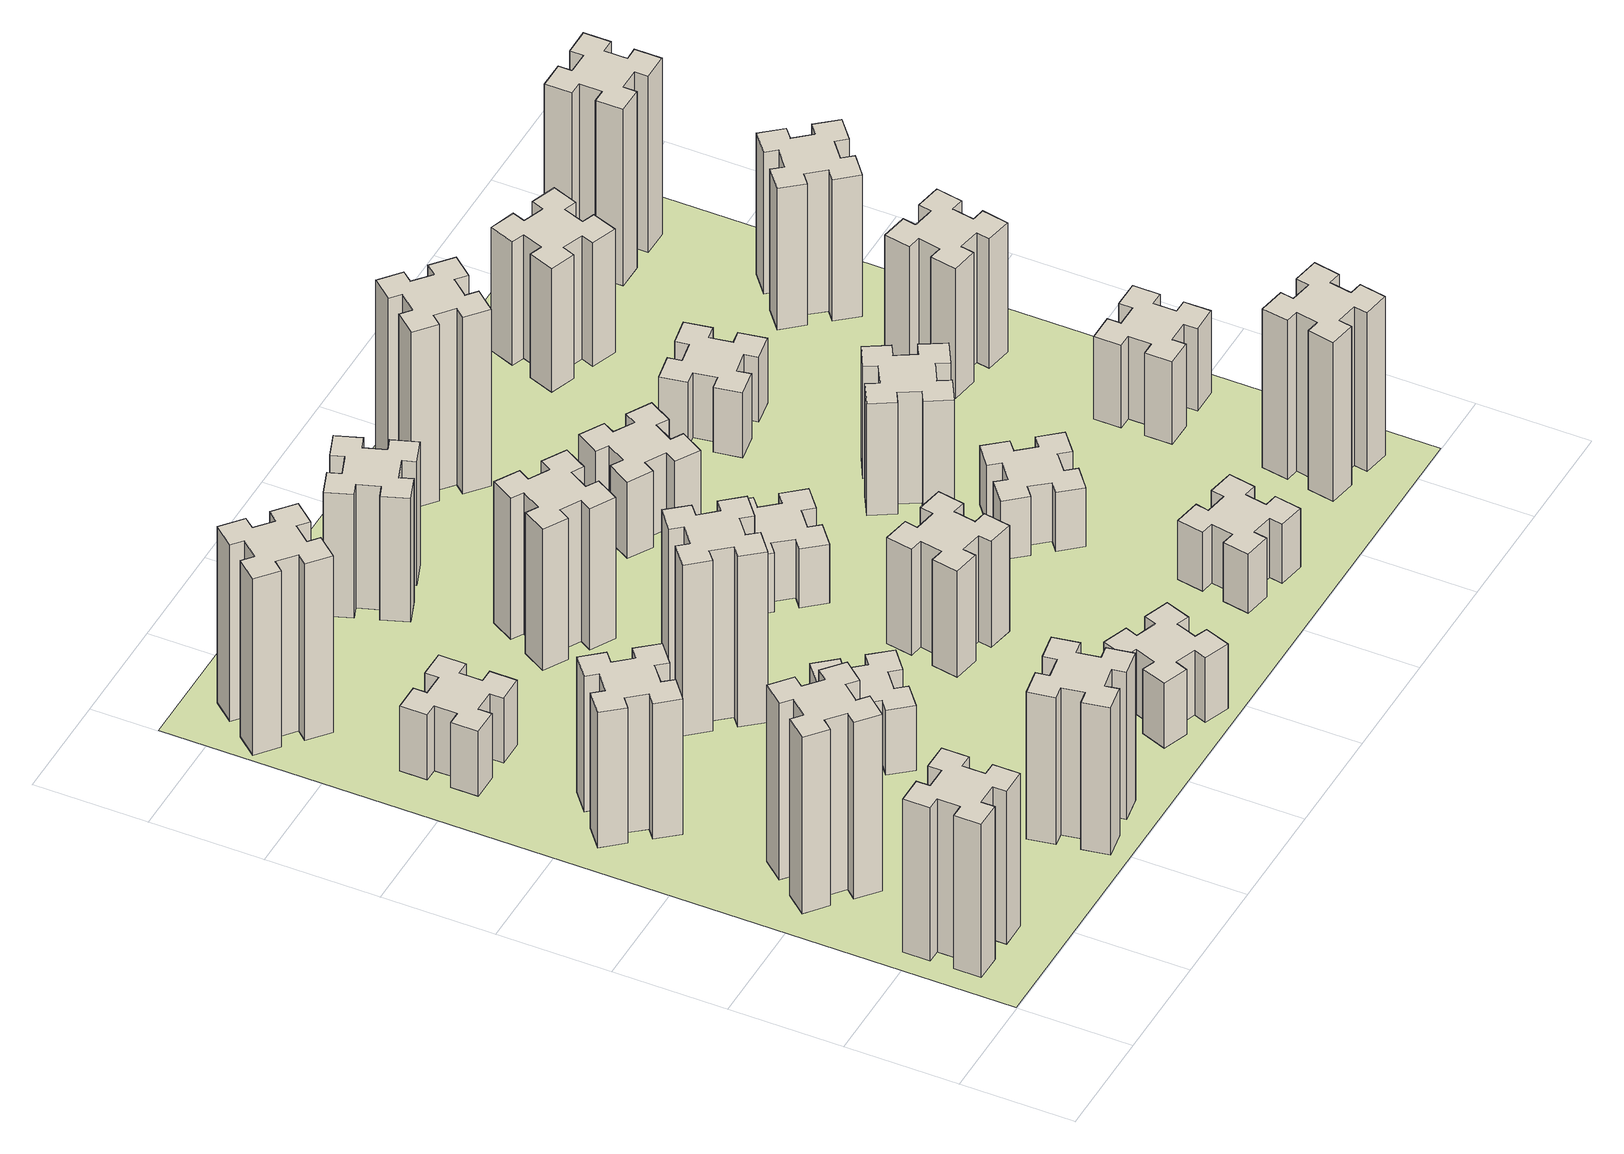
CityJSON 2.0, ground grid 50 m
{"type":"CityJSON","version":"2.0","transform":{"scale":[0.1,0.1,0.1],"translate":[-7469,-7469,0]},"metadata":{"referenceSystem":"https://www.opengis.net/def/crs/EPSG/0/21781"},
"CityObjects":{
"building1":{"type":"Building","attributes":{"class":"1000","function":"1000","usage":"1000","yearOfConstruction":2016,"roofType":"1000","measuredHeight":78,"storeysAboveGround":30,"storeysBelowGround":0},"geometry":[{"type":"Solid","lod":"1","boundaries":[[[[0,1,2,3,4,5,6,7,8,9,10,11,12,13,14,15,16,17,18,19]],[[17,16,20,21]],[[16,15,22,20]],[[15,14,23,22]],[[14,13,24,23]],[[13,12,25,24]],[[12,11,26,25]],[[11,10,27,26]],[[10,9,28,27]],[[9,8,29,28]],[[8,7,30,29]],[[7,6,31,30]],[[6,5,32,31]],[[5,4,33,32]],[[4,3,34,33]],[[3,2,35,34]],[[2,1,36,35]],[[1,0,37,36]],[[0,19,38,37]],[[19,18,39,38]],[[18,17,21,39]],[[24,25,26,27,28,29,30,31,32,33,34,35,36,37,38,39,21,20,22,23]]]]}]},
"building2":{"type":"Building","attributes":{"class":"1000","function":"1000","usage":"1000","yearOfConstruction":2016,"roofType":"1000","measuredHeight":90,"storeysAboveGround":30,"storeysBelowGround":0},"geometry":[{"type":"Solid","lod":"1","boundaries":[[[[40,41,42,43,44,45,46,47,48,49,50,51,52,53,54,55,56,57,58,59]],[[57,56,60,61]],[[56,55,62,60]],[[55,54,63,62]],[[54,53,64,63]],[[53,52,65,64]],[[52,51,66,65]],[[51,50,67,66]],[[50,49,68,67]],[[49,48,69,68]],[[48,47,70,69]],[[47,46,71,70]],[[46,45,72,71]],[[45,44,73,72]],[[44,43,74,73]],[[43,42,75,74]],[[42,41,76,75]],[[41,40,77,76]],[[40,59,78,77]],[[59,58,79,78]],[[58,57,61,79]],[[64,65,66,67,68,69,70,71,72,73,74,75,76,77,78,79,61,60,62,63]]]]}]},
"building3":{"type":"Building","attributes":{"class":"1000","function":"1000","usage":"1000","yearOfConstruction":2016,"roofType":"1000","measuredHeight":69,"storeysAboveGround":30,"storeysBelowGround":0},"geometry":[{"type":"Solid","lod":"1","boundaries":[[[[80,81,82,83,84,85,86,87,88,89,90,91,92,93,94,95,96,97,98,99]],[[97,96,100,101]],[[96,95,102,100]],[[95,94,103,102]],[[94,93,104,103]],[[93,92,105,104]],[[92,91,106,105]],[[91,90,107,106]],[[90,89,108,107]],[[89,88,109,108]],[[88,87,110,109]],[[87,86,111,110]],[[86,85,112,111]],[[85,84,113,112]],[[84,83,114,113]],[[83,82,115,114]],[[82,81,116,115]],[[81,80,117,116]],[[80,99,118,117]],[[99,98,119,118]],[[98,97,101,119]],[[104,105,106,107,108,109,110,111,112,113,114,115,116,117,118,119,101,100,102,103]]]]}]},
"building4":{"type":"Building","attributes":{"class":"1000","function":"1000","usage":"1000","yearOfConstruction":2016,"roofType":"1000","measuredHeight":33,"storeysAboveGround":30,"storeysBelowGround":0},"geometry":[{"type":"Solid","lod":"1","boundaries":[[[[120,121,122,123,124,125,126,127,128,129,130,131,132,133,134,135,136,137,138,139]],[[137,136,140,141]],[[136,135,142,140]],[[135,134,143,142]],[[134,133,144,143]],[[133,132,145,144]],[[132,131,146,145]],[[131,130,147,146]],[[130,129,148,147]],[[129,128,149,148]],[[128,127,150,149]],[[127,126,151,150]],[[126,125,152,151]],[[125,124,153,152]],[[124,123,154,153]],[[123,122,155,154]],[[122,121,156,155]],[[121,120,157,156]],[[120,139,158,157]],[[139,138,159,158]],[[138,137,141,159]],[[144,145,146,147,148,149,150,151,152,153,154,155,156,157,158,159,141,140,142,143]]]]}]},
"building5":{"type":"Building","attributes":{"class":"1000","function":"1000","usage":"1000","yearOfConstruction":2016,"roofType":"1000","measuredHeight":75,"storeysAboveGround":30,"storeysBelowGround":0},"geometry":[{"type":"Solid","lod":"1","boundaries":[[[[160,161,162,163,164,165,166,167,168,169,170,171,172,173,174,175,176,177,178,179]],[[177,176,180,181]],[[176,175,182,180]],[[175,174,183,182]],[[174,173,184,183]],[[173,172,185,184]],[[172,171,186,185]],[[171,170,187,186]],[[170,169,188,187]],[[169,168,189,188]],[[168,167,190,189]],[[167,166,191,190]],[[166,165,192,191]],[[165,164,193,192]],[[164,163,194,193]],[[163,162,195,194]],[[162,161,196,195]],[[161,160,197,196]],[[160,179,198,197]],[[179,178,199,198]],[[178,177,181,199]],[[184,185,186,187,188,189,190,191,192,193,194,195,196,197,198,199,181,180,182,183]]]]}]},
"building6":{"type":"Building","attributes":{"class":"1000","function":"1000","usage":"1000","yearOfConstruction":2016,"roofType":"1000","measuredHeight":90,"storeysAboveGround":30,"storeysBelowGround":0},"geometry":[{"type":"Solid","lod":"1","boundaries":[[[[200,201,202,203,204,205,206,207,208,209,210,211,212,213,214,215,216,217,218,219]],[[217,216,220,221]],[[216,215,222,220]],[[215,214,223,222]],[[214,213,224,223]],[[213,212,225,224]],[[212,211,226,225]],[[211,210,227,226]],[[210,209,228,227]],[[209,208,229,228]],[[208,207,230,229]],[[207,206,231,230]],[[206,205,232,231]],[[205,204,233,232]],[[204,203,234,233]],[[203,202,235,234]],[[202,201,236,235]],[[201,200,237,236]],[[200,219,238,237]],[[219,218,239,238]],[[218,217,221,239]],[[224,225,226,227,228,229,230,231,232,233,234,235,236,237,238,239,221,220,222,223]]]]}]},
"building7":{"type":"Building","attributes":{"class":"1000","function":"1000","usage":"1000","yearOfConstruction":2016,"roofType":"1000","measuredHeight":33,"storeysAboveGround":30,"storeysBelowGround":0},"geometry":[{"type":"Solid","lod":"1","boundaries":[[[[240,241,242,243,244,245,246,247,248,249,250,251,252,253,254,255,256,257,258,259]],[[257,256,260,261]],[[256,255,262,260]],[[255,254,263,262]],[[254,253,264,263]],[[253,252,265,264]],[[252,251,266,265]],[[251,250,267,266]],[[250,249,268,267]],[[249,248,269,268]],[[248,247,270,269]],[[247,246,271,270]],[[246,245,272,271]],[[245,244,273,272]],[[244,243,274,273]],[[243,242,275,274]],[[242,241,276,275]],[[241,240,277,276]],[[240,259,278,277]],[[259,258,279,278]],[[258,257,261,279]],[[264,265,266,267,268,269,270,271,272,273,274,275,276,277,278,279,261,260,262,263]]]]}]},
"building8":{"type":"Building","attributes":{"class":"1000","function":"1000","usage":"1000","yearOfConstruction":2016,"roofType":"1000","measuredHeight":87,"storeysAboveGround":30,"storeysBelowGround":0},"geometry":[{"type":"Solid","lod":"1","boundaries":[[[[280,281,282,283,284,285,286,287,288,289,290,291,292,293,294,295,296,297,298,299]],[[297,296,300,301]],[[296,295,302,300]],[[295,294,303,302]],[[294,293,304,303]],[[293,292,305,304]],[[292,291,306,305]],[[291,290,307,306]],[[290,289,308,307]],[[289,288,309,308]],[[288,287,310,309]],[[287,286,311,310]],[[286,285,312,311]],[[285,284,313,312]],[[284,283,314,313]],[[283,282,315,314]],[[282,281,316,315]],[[281,280,317,316]],[[280,299,318,317]],[[299,298,319,318]],[[298,297,301,319]],[[304,305,306,307,308,309,310,311,312,313,314,315,316,317,318,319,301,300,302,303]]]]}]},
"building9":{"type":"Building","attributes":{"class":"1000","function":"1000","usage":"1000","yearOfConstruction":2016,"roofType":"1000","measuredHeight":33,"storeysAboveGround":30,"storeysBelowGround":0},"geometry":[{"type":"Solid","lod":"1","boundaries":[[[[320,321,322,323,324,325,326,327,328,329,330,331,332,333,334,335,336,337,338,339]],[[337,336,340,341]],[[336,335,342,340]],[[335,334,343,342]],[[334,333,344,343]],[[333,332,345,344]],[[332,331,346,345]],[[331,330,347,346]],[[330,329,348,347]],[[329,328,349,348]],[[328,327,350,349]],[[327,326,351,350]],[[326,325,352,351]],[[325,324,353,352]],[[324,323,354,353]],[[323,322,355,354]],[[322,321,356,355]],[[321,320,357,356]],[[320,339,358,357]],[[339,338,359,358]],[[338,337,341,359]],[[344,345,346,347,348,349,350,351,352,353,354,355,356,357,358,359,341,340,342,343]]]]}]},
"building10":{"type":"Building","attributes":{"class":"1000","function":"1000","usage":"1000","yearOfConstruction":2016,"roofType":"1000","measuredHeight":72,"storeysAboveGround":30,"storeysBelowGround":0},"geometry":[{"type":"Solid","lod":"1","boundaries":[[[[360,361,362,363,364,365,366,367,368,369,370,371,372,373,374,375,376,377,378,379]],[[377,376,380,381]],[[376,375,382,380]],[[375,374,383,382]],[[374,373,384,383]],[[373,372,385,384]],[[372,371,386,385]],[[371,370,387,386]],[[370,369,388,387]],[[369,368,389,388]],[[368,367,390,389]],[[367,366,391,390]],[[366,365,392,391]],[[365,364,393,392]],[[364,363,394,393]],[[363,362,395,394]],[[362,361,396,395]],[[361,360,397,396]],[[360,379,398,397]],[[379,378,399,398]],[[378,377,381,399]],[[384,385,386,387,388,389,390,391,392,393,394,395,396,397,398,399,381,380,382,383]]]]}]},
"building11":{"type":"Building","attributes":{"class":"1000","function":"1000","usage":"1000","yearOfConstruction":2016,"roofType":"1000","measuredHeight":63,"storeysAboveGround":30,"storeysBelowGround":0},"geometry":[{"type":"Solid","lod":"1","boundaries":[[[[400,401,402,403,404,405,406,407,408,409,410,411,412,413,414,415,416,417,418,419]],[[417,416,420,421]],[[416,415,422,420]],[[415,414,423,422]],[[414,413,424,423]],[[413,412,425,424]],[[412,411,426,425]],[[411,410,427,426]],[[410,409,428,427]],[[409,408,429,428]],[[408,407,430,429]],[[407,406,431,430]],[[406,405,432,431]],[[405,404,433,432]],[[404,403,434,433]],[[403,402,435,434]],[[402,401,436,435]],[[401,400,437,436]],[[400,419,438,437]],[[419,418,439,438]],[[418,417,421,439]],[[424,425,426,427,428,429,430,431,432,433,434,435,436,437,438,439,421,420,422,423]]]]}]},
"building12":{"type":"Building","attributes":{"class":"1000","function":"1000","usage":"1000","yearOfConstruction":2016,"roofType":"1000","measuredHeight":54,"storeysAboveGround":30,"storeysBelowGround":0},"geometry":[{"type":"Solid","lod":"1","boundaries":[[[[440,441,442,443,444,445,446,447,448,449,450,451,452,453,454,455,456,457,458,459]],[[457,456,460,461]],[[456,455,462,460]],[[455,454,463,462]],[[454,453,464,463]],[[453,452,465,464]],[[452,451,466,465]],[[451,450,467,466]],[[450,449,468,467]],[[449,448,469,468]],[[448,447,470,469]],[[447,446,471,470]],[[446,445,472,471]],[[445,444,473,472]],[[444,443,474,473]],[[443,442,475,474]],[[442,441,476,475]],[[441,440,477,476]],[[440,459,478,477]],[[459,458,479,478]],[[458,457,461,479]],[[464,465,466,467,468,469,470,471,472,473,474,475,476,477,478,479,461,460,462,463]]]]}]},
"building13":{"type":"Building","attributes":{"class":"1000","function":"1000","usage":"1000","yearOfConstruction":2016,"roofType":"1000","measuredHeight":30,"storeysAboveGround":30,"storeysBelowGround":0},"geometry":[{"type":"Solid","lod":"1","boundaries":[[[[480,481,482,483,484,485,486,487,488,489,490,491,492,493,494,495,496,497,498,499]],[[497,496,500,501]],[[496,495,502,500]],[[495,494,503,502]],[[494,493,504,503]],[[493,492,505,504]],[[492,491,506,505]],[[491,490,507,506]],[[490,489,508,507]],[[489,488,509,508]],[[488,487,510,509]],[[487,486,511,510]],[[486,485,512,511]],[[485,484,513,512]],[[484,483,514,513]],[[483,482,515,514]],[[482,481,516,515]],[[481,480,517,516]],[[480,499,518,517]],[[499,498,519,518]],[[498,497,501,519]],[[504,505,506,507,508,509,510,511,512,513,514,515,516,517,518,519,501,500,502,503]]]]}]},
"building14":{"type":"Building","attributes":{"class":"1000","function":"1000","usage":"1000","yearOfConstruction":2016,"roofType":"1000","measuredHeight":39,"storeysAboveGround":30,"storeysBelowGround":0},"geometry":[{"type":"Solid","lod":"1","boundaries":[[[[520,521,522,523,524,525,526,527,528,529,530,531,532,533,534,535,536,537,538,539]],[[537,536,540,541]],[[536,535,542,540]],[[535,534,543,542]],[[534,533,544,543]],[[533,532,545,544]],[[532,531,546,545]],[[531,530,547,546]],[[530,529,548,547]],[[529,528,549,548]],[[528,527,550,549]],[[527,526,551,550]],[[526,525,552,551]],[[525,524,553,552]],[[524,523,554,553]],[[523,522,555,554]],[[522,521,556,555]],[[521,520,557,556]],[[520,539,558,557]],[[539,538,559,558]],[[538,537,541,559]],[[544,545,546,547,548,549,550,551,552,553,554,555,556,557,558,559,541,540,542,543]]]]}]},
"building15":{"type":"Building","attributes":{"class":"1000","function":"1000","usage":"1000","yearOfConstruction":2016,"roofType":"1000","measuredHeight":30,"storeysAboveGround":30,"storeysBelowGround":0},"geometry":[{"type":"Solid","lod":"1","boundaries":[[[[560,561,562,563,564,565,566,567,568,569,570,571,572,573,574,575,576,577,578,579]],[[577,576,580,581]],[[576,575,582,580]],[[575,574,583,582]],[[574,573,584,583]],[[573,572,585,584]],[[572,571,586,585]],[[571,570,587,586]],[[570,569,588,587]],[[569,568,589,588]],[[568,567,590,589]],[[567,566,591,590]],[[566,565,592,591]],[[565,564,593,592]],[[564,563,594,593]],[[563,562,595,594]],[[562,561,596,595]],[[561,560,597,596]],[[560,579,598,597]],[[579,578,599,598]],[[578,577,581,599]],[[584,585,586,587,588,589,590,591,592,593,594,595,596,597,598,599,581,580,582,583]]]]}]},
"building16":{"type":"Building","attributes":{"class":"1000","function":"1000","usage":"1000","yearOfConstruction":2016,"roofType":"1000","measuredHeight":90,"storeysAboveGround":30,"storeysBelowGround":0},"geometry":[{"type":"Solid","lod":"1","boundaries":[[[[600,601,602,603,604,605,606,607,608,609,610,611,612,613,614,615,616,617,618,619]],[[617,616,620,621]],[[616,615,622,620]],[[615,614,623,622]],[[614,613,624,623]],[[613,612,625,624]],[[612,611,626,625]],[[611,610,627,626]],[[610,609,628,627]],[[609,608,629,628]],[[608,607,630,629]],[[607,606,631,630]],[[606,605,632,631]],[[605,604,633,632]],[[604,603,634,633]],[[603,602,635,634]],[[602,601,636,635]],[[601,600,637,636]],[[600,619,638,637]],[[619,618,639,638]],[[618,617,621,639]],[[624,625,626,627,628,629,630,631,632,633,634,635,636,637,638,639,621,620,622,623]]]]}]},
"building17":{"type":"Building","attributes":{"class":"1000","function":"1000","usage":"1000","yearOfConstruction":2016,"roofType":"1000","measuredHeight":30,"storeysAboveGround":30,"storeysBelowGround":0},"geometry":[{"type":"Solid","lod":"1","boundaries":[[[[640,641,642,643,644,645,646,647,648,649,650,651,652,653,654,655,656,657,658,659]],[[657,656,660,661]],[[656,655,662,660]],[[655,654,663,662]],[[654,653,664,663]],[[653,652,665,664]],[[652,651,666,665]],[[651,650,667,666]],[[650,649,668,667]],[[649,648,669,668]],[[648,647,670,669]],[[647,646,671,670]],[[646,645,672,671]],[[645,644,673,672]],[[644,643,674,673]],[[643,642,675,674]],[[642,641,676,675]],[[641,640,677,676]],[[640,659,678,677]],[[659,658,679,678]],[[658,657,661,679]],[[664,665,666,667,668,669,670,671,672,673,674,675,676,677,678,679,661,660,662,663]]]]}]},
"building18":{"type":"Building","attributes":{"class":"1000","function":"1000","usage":"1000","yearOfConstruction":2016,"roofType":"1000","measuredHeight":57,"storeysAboveGround":30,"storeysBelowGround":0},"geometry":[{"type":"Solid","lod":"1","boundaries":[[[[680,681,682,683,684,685,686,687,688,689,690,691,692,693,694,695,696,697,698,699]],[[697,696,700,701]],[[696,695,702,700]],[[695,694,703,702]],[[694,693,704,703]],[[693,692,705,704]],[[692,691,706,705]],[[691,690,707,706]],[[690,689,708,707]],[[689,688,709,708]],[[688,687,710,709]],[[687,686,711,710]],[[686,685,712,711]],[[685,684,713,712]],[[684,683,714,713]],[[683,682,715,714]],[[682,681,716,715]],[[681,680,717,716]],[[680,699,718,717]],[[699,698,719,718]],[[698,697,701,719]],[[704,705,706,707,708,709,710,711,712,713,714,715,716,717,718,719,701,700,702,703]]]]}]},
"building19":{"type":"Building","attributes":{"class":"1000","function":"1000","usage":"1000","yearOfConstruction":2016,"roofType":"1000","measuredHeight":33,"storeysAboveGround":30,"storeysBelowGround":0},"geometry":[{"type":"Solid","lod":"1","boundaries":[[[[720,721,722,723,724,725,726,727,728,729,730,731,732,733,734,735,736,737,738,739]],[[737,736,740,741]],[[736,735,742,740]],[[735,734,743,742]],[[734,733,744,743]],[[733,732,745,744]],[[732,731,746,745]],[[731,730,747,746]],[[730,729,748,747]],[[729,728,749,748]],[[728,727,750,749]],[[727,726,751,750]],[[726,725,752,751]],[[725,724,753,752]],[[724,723,754,753]],[[723,722,755,754]],[[722,721,756,755]],[[721,720,757,756]],[[720,739,758,757]],[[739,738,759,758]],[[738,737,741,759]],[[744,745,746,747,748,749,750,751,752,753,754,755,756,757,758,759,741,740,742,743]]]]}]},
"building20":{"type":"Building","attributes":{"class":"1000","function":"1000","usage":"1000","yearOfConstruction":2016,"roofType":"1000","measuredHeight":81,"storeysAboveGround":30,"storeysBelowGround":0},"geometry":[{"type":"Solid","lod":"1","boundaries":[[[[760,761,762,763,764,765,766,767,768,769,770,771,772,773,774,775,776,777,778,779]],[[777,776,780,781]],[[776,775,782,780]],[[775,774,783,782]],[[774,773,784,783]],[[773,772,785,784]],[[772,771,786,785]],[[771,770,787,786]],[[770,769,788,787]],[[769,768,789,788]],[[768,767,790,789]],[[767,766,791,790]],[[766,765,792,791]],[[765,764,793,792]],[[764,763,794,793]],[[763,762,795,794]],[[762,761,796,795]],[[761,760,797,796]],[[760,779,798,797]],[[779,778,799,798]],[[778,777,781,799]],[[784,785,786,787,788,789,790,791,792,793,794,795,796,797,798,799,781,780,782,783]]]]}]},
"building21":{"type":"Building","attributes":{"class":"1000","function":"1000","usage":"1000","yearOfConstruction":2016,"roofType":"1000","measuredHeight":63,"storeysAboveGround":30,"storeysBelowGround":0},"geometry":[{"type":"Solid","lod":"1","boundaries":[[[[800,801,802,803,804,805,806,807,808,809,810,811,812,813,814,815,816,817,818,819]],[[817,816,820,821]],[[816,815,822,820]],[[815,814,823,822]],[[814,813,824,823]],[[813,812,825,824]],[[812,811,826,825]],[[811,810,827,826]],[[810,809,828,827]],[[809,808,829,828]],[[808,807,830,829]],[[807,806,831,830]],[[806,805,832,831]],[[805,804,833,832]],[[804,803,834,833]],[[803,802,835,834]],[[802,801,836,835]],[[801,800,837,836]],[[800,819,838,837]],[[819,818,839,838]],[[818,817,821,839]],[[824,825,826,827,828,829,830,831,832,833,834,835,836,837,838,839,821,820,822,823]]]]}]},
"building22":{"type":"Building","attributes":{"class":"1000","function":"1000","usage":"1000","yearOfConstruction":2016,"roofType":"1000","measuredHeight":42,"storeysAboveGround":30,"storeysBelowGround":0},"geometry":[{"type":"Solid","lod":"1","boundaries":[[[[840,841,842,843,844,845,846,847,848,849,850,851,852,853,854,855,856,857,858,859]],[[857,856,860,861]],[[856,855,862,860]],[[855,854,863,862]],[[854,853,864,863]],[[853,852,865,864]],[[852,851,866,865]],[[851,850,867,866]],[[850,849,868,867]],[[849,848,869,868]],[[848,847,870,869]],[[847,846,871,870]],[[846,845,872,871]],[[845,844,873,872]],[[844,843,874,873]],[[843,842,875,874]],[[842,841,876,875]],[[841,840,877,876]],[[840,859,878,877]],[[859,858,879,878]],[[858,857,861,879]],[[864,865,866,867,868,869,870,871,872,873,874,875,876,877,878,879,861,860,862,863]]]]}]},
"building23":{"type":"Building","attributes":{"class":"1000","function":"1000","usage":"1000","yearOfConstruction":2016,"roofType":"1000","measuredHeight":66,"storeysAboveGround":30,"storeysBelowGround":0},"geometry":[{"type":"Solid","lod":"1","boundaries":[[[[880,881,882,883,884,885,886,887,888,889,890,891,892,893,894,895,896,897,898,899]],[[897,896,900,901]],[[896,895,902,900]],[[895,894,903,902]],[[894,893,904,903]],[[893,892,905,904]],[[892,891,906,905]],[[891,890,907,906]],[[890,889,908,907]],[[889,888,909,908]],[[888,887,910,909]],[[887,886,911,910]],[[886,885,912,911]],[[885,884,913,912]],[[884,883,914,913]],[[883,882,915,914]],[[882,881,916,915]],[[881,880,917,916]],[[880,899,918,917]],[[899,898,919,918]],[[898,897,901,919]],[[904,905,906,907,908,909,910,911,912,913,914,915,916,917,918,919,901,900,902,903]]]]}]},
"building24":{"type":"Building","attributes":{"class":"1000","function":"1000","usage":"1000","yearOfConstruction":2016,"roofType":"1000","measuredHeight":72,"storeysAboveGround":30,"storeysBelowGround":0},"geometry":[{"type":"Solid","lod":"1","boundaries":[[[[920,921,922,923,924,925,926,927,928,929,930,931,932,933,934,935,936,937,938,939]],[[937,936,940,941]],[[936,935,942,940]],[[935,934,943,942]],[[934,933,944,943]],[[933,932,945,944]],[[932,931,946,945]],[[931,930,947,946]],[[930,929,948,947]],[[929,928,949,948]],[[928,927,950,949]],[[927,926,951,950]],[[926,925,952,951]],[[925,924,953,952]],[[924,923,954,953]],[[923,922,955,954]],[[922,921,956,955]],[[921,920,957,956]],[[920,939,958,957]],[[939,938,959,958]],[[938,937,941,959]],[[944,945,946,947,948,949,950,951,952,953,954,955,956,957,958,959,941,940,942,943]]]]}]},
"building25":{"type":"Building","attributes":{"class":"1000","function":"1000","usage":"1000","yearOfConstruction":2016,"roofType":"1000","measuredHeight":90,"storeysAboveGround":30,"storeysBelowGround":0},"geometry":[{"type":"Solid","lod":"1","boundaries":[[[[960,961,962,963,964,965,966,967,968,969,970,971,972,973,974,975,976,977,978,979]],[[977,976,980,981]],[[976,975,982,980]],[[975,974,983,982]],[[974,973,984,983]],[[973,972,985,984]],[[972,971,986,985]],[[971,970,987,986]],[[970,969,988,987]],[[969,968,989,988]],[[968,967,990,989]],[[967,966,991,990]],[[966,965,992,991]],[[965,964,993,992]],[[964,963,994,993]],[[963,962,995,994]],[[962,961,996,995]],[[961,960,997,996]],[[960,979,998,997]],[[979,978,999,998]],[[978,977,981,999]],[[984,985,986,987,988,989,990,991,992,993,994,995,996,997,998,999,981,980,982,983]]]]}]},
"landuse1":{"type":"LandUse","attributes":{"name":"plot1","function":"1010"},"geometry":[{"type":"MultiSurface","lod":"1","boundaries":[[[1000,1001,1002,1003]]]}]}
},
"vertices":[
[165,425,0],[165,325,0],[105,325,0],[105,205,0],[225,205,0],[225,265,0],[325,265,0],[325,205,0],[445,205,0],[445,325,0],[385,325,0],[385,425,0],[445,425,0],[445,545,0],[325,545,0],[325,485,0],[225,485,0],[225,545,0],[105,545,0],[105,425,0],[225,485,780],[225,545,780],[325,485,780],[325,545,780],[445,545,780],[445,425,780],[385,425,780],[385,325,780],[445,325,780],[445,205,780],[325,205,780],[325,265,780],[225,265,780],[225,205,780],[105,205,780],[105,325,780],[165,325,780],[165,425,780],[105,425,780],[105,545,780],
[484,1067,0],[408,1132,0],[446,1178,0],[354,1255,0],[277,1163,0],[323,1124,0],[259,1048,0],[213,1086,0],[136,994,0],[228,917,0],[266,963,0],[343,899,0],[304,853,0],[396,776,0],[473,868,0],[427,906,0],[492,983,0],[538,944,0],[615,1036,0],[523,1113,0],[492,983,900],[538,944,900],[427,906,900],[473,868,900],[396,776,900],[304,853,900],[343,899,900],[266,963,900],[228,917,900],[136,994,900],[213,1086,900],[259,1048,900],[323,1124,900],[277,1163,900],[354,1255,900],[446,1178,900],[408,1132,900],[484,1067,900],[523,1113,900],[615,1036,900],
[492,1888,0],[427,1964,0],[473,2003,0],[396,2095,0],[304,2018,0],[343,1972,0],[266,1907,0],[228,1953,0],[136,1876,0],[213,1784,0],[259,1823,0],[323,1746,0],[277,1708,0],[354,1616,0],[446,1693,0],[408,1739,0],[484,1803,0],[523,1757,0],[615,1834,0],[538,1926,0],[484,1803,690],[523,1757,690],[408,1739,690],[446,1693,690],[354,1616,690],[277,1708,690],[323,1746,690],[259,1823,690],[213,1784,690],[136,1876,690],[228,1953,690],[266,1907,690],[343,1972,690],[304,2018,690],[396,2095,690],[473,2003,690],[427,1964,690],[492,1888,690],[538,1926,690],[615,1834,690],
[485,2545,0],[485,2645,0],[545,2645,0],[545,2765,0],[425,2765,0],[425,2705,0],[325,2705,0],[325,2765,0],[205,2765,0],[205,2645,0],[265,2645,0],[265,2545,0],[205,2545,0],[205,2425,0],[325,2425,0],[325,2485,0],[425,2485,0],[425,2425,0],[545,2425,0],[545,2545,0],[425,2485,330],[425,2425,330],[325,2485,330],[325,2425,330],[205,2425,330],[205,2545,330],[265,2545,330],[265,2645,330],[205,2645,330],[205,2765,330],[325,2765,330],[325,2705,330],[425,2705,330],[425,2765,330],[545,2765,330],[545,2645,330],[485,2645,330],[485,2545,330],[545,2545,330],[545,2425,330],
[1085,158,0],[1184,176,0],[1194,117,0],[1312,137,0],[1291,256,0],[1232,245,0],[1215,344,0],[1274,354,0],[1253,472,0],[1135,451,0],[1145,392,0],[1047,375,0],[1037,434,0],[918,413,0],[939,295,0],[998,305,0],[1016,207,0],[957,197,0],[977,78,0],[1096,99,0],[1016,207,750],[957,197,750],[998,305,750],[939,295,750],[918,413,750],[1037,434,750],[1047,375,750],[1145,392,750],[1135,451,750],[1253,472,750],[1274,354,750],[1215,344,750],[1232,245,750],[1291,256,750],[1312,137,750],[1194,117,750],[1184,176,750],[1085,158,750],[1096,99,750],[977,78,750],
[384,3387,0],[308,3452,0],[346,3498,0],[254,3575,0],[177,3483,0],[223,3444,0],[159,3368,0],[113,3406,0],[36,3314,0],[128,3237,0],[166,3283,0],[243,3219,0],[204,3173,0],[296,3096,0],[373,3188,0],[327,3226,0],[392,3303,0],[438,3264,0],[515,3356,0],[423,3433,0],[392,3303,900],[438,3264,900],[327,3226,900],[373,3188,900],[296,3096,900],[204,3173,900],[243,3219,900],[166,3283,900],[128,3237,900],[36,3314,900],[113,3406,900],[159,3368,900],[223,3444,900],[177,3483,900],[254,3575,900],[346,3498,900],[308,3452,900],[384,3387,900],[423,3433,900],[515,3356,900],
[1083,1332,0],[1006,1267,0],[968,1313,0],[876,1236,0],[953,1144,0],[999,1183,0],[1063,1106,0],[1017,1068,0],[1094,976,0],[1186,1053,0],[1148,1099,0],[1224,1163,0],[1263,1117,0],[1355,1194,0],[1278,1286,0],[1232,1248,0],[1167,1324,0],[1213,1363,0],[1136,1455,0],[1044,1378,0],[1167,1324,330],[1213,1363,330],[1232,1248,330],[1278,1286,330],[1355,1194,330],[1263,1117,330],[1224,1163,330],[1148,1099,330],[1186,1053,330],[1094,976,330],[1017,1068,330],[1063,1106,330],[999,1183,330],[953,1144,330],[876,1236,330],[968,1313,330],[1006,1267,330],[1083,1332,330],[1044,1378,330],[1136,1455,330],
[1083,1972,0],[1006,1907,0],[968,1953,0],[876,1876,0],[953,1784,0],[999,1823,0],[1063,1746,0],[1017,1708,0],[1094,1616,0],[1186,1693,0],[1148,1739,0],[1224,1803,0],[1263,1757,0],[1355,1834,0],[1278,1926,0],[1232,1888,0],[1167,1964,0],[1213,2003,0],[1136,2095,0],[1044,2018,0],[1167,1964,870],[1213,2003,870],[1232,1888,870],[1278,1926,870],[1355,1834,870],[1263,1757,870],[1224,1803,870],[1148,1739,870],[1186,1693,870],[1094,1616,870],[1017,1708,870],[1063,1746,870],[999,1823,870],[953,1784,870],[876,1876,870],[968,1953,870],[1006,1907,870],[1083,1972,870],[1044,2018,870],[1136,2095,870],
[1769,360,0],[1735,266,0],[1679,287,0],[1637,174,0],[1750,133,0],[1771,189,0],[1865,155,0],[1844,99,0],[1957,57,0],[1998,170,0],[1942,191,0],[1976,285,0],[2032,264,0],[2073,377,0],[1960,418,0],[1940,362,0],[1846,396,0],[1867,452,0],[1754,493,0],[1713,380,0],[1846,396,330],[1867,452,330],[1940,362,330],[1960,418,330],[2073,377,330],[2032,264,330],[1976,285,330],[1942,191,330],[1998,170,330],[1957,57,330],[1844,99,330],[1865,155,330],[1771,189,330],[1750,133,330],[1637,174,330],[1679,287,330],[1735,266,330],[1769,360,330],[1713,380,330],[1754,493,330],
[1314,2666,0],[1227,2716,0],[1257,2768,0],[1153,2828,0],[1093,2724,0],[1145,2694,0],[1095,2607,0],[1043,2637,0],[983,2533,0],[1087,2473,0],[1117,2525,0],[1204,2475,0],[1174,2423,0],[1278,2363,0],[1338,2467,0],[1286,2497,0],[1336,2584,0],[1388,2554,0],[1448,2658,0],[1344,2718,0],[1336,2584,720],[1388,2554,720],[1286,2497,720],[1338,2467,720],[1278,2363,720],[1174,2423,720],[1204,2475,720],[1117,2525,720],[1087,2473,720],[983,2533,720],[1043,2637,720],[1095,2607,720],[1145,2694,720],[1093,2724,720],[1153,2828,720],[1257,2768,720],[1227,2716,720],[1314,2666,720],[1344,2718,720],[1448,2658,720],
[1125,3456,0],[1031,3422,0],[1010,3478,0],[897,3437,0],[939,3324,0],[995,3345,0],[1029,3251,0],[973,3230,0],[1014,3117,0],[1127,3159,0],[1106,3215,0],[1200,3249,0],[1220,3193,0],[1333,3234,0],[1292,3347,0],[1236,3326,0],[1202,3420,0],[1258,3440,0],[1217,3553,0],[1104,3512,0],[1202,3420,630],[1258,3440,630],[1236,3326,630],[1292,3347,630],[1333,3234,630],[1220,3193,630],[1200,3249,630],[1106,3215,630],[1127,3159,630],[1014,3117,630],[973,3230,630],[1029,3251,630],[995,3345,630],[939,3324,630],[897,3437,630],[1010,3478,630],[1031,3422,630],[1125,3456,630],[1104,3512,630],[1217,3553,630],
[1955,1147,0],[1972,1245,0],[2031,1235,0],[2052,1353,0],[1934,1374,0],[1924,1315,0],[1825,1332,0],[1836,1391,0],[1717,1412,0],[1697,1294,0],[1756,1284,0],[1738,1185,0],[1679,1196,0],[1658,1077,0],[1777,1057,0],[1787,1116,0],[1885,1098,0],[1875,1039,0],[1993,1018,0],[2014,1137,0],[1885,1098,540],[1875,1039,540],[1787,1116,540],[1777,1057,540],[1658,1077,540],[1679,1196,540],[1738,1185,540],[1756,1284,540],[1697,1294,540],[1717,1412,540],[1836,1391,540],[1825,1332,540],[1924,1315,540],[1934,1374,540],[2052,1353,540],[2031,1235,540],[1972,1245,540],[1955,1147,540],[2014,1137,540],[1993,1018,540],
[1972,1988,0],[1907,2064,0],[1953,2103,0],[1876,2195,0],[1784,2118,0],[1823,2072,0],[1746,2007,0],[1708,2053,0],[1616,1976,0],[1693,1884,0],[1739,1923,0],[1803,1846,0],[1757,1808,0],[1834,1716,0],[1926,1793,0],[1888,1839,0],[1964,1903,0],[2003,1857,0],[2095,1934,0],[2018,2026,0],[1964,1903,300],[2003,1857,300],[1888,1839,300],[1926,1793,300],[1834,1716,300],[1757,1808,300],[1803,1846,300],[1739,1923,300],[1693,1884,300],[1616,1976,300],[1708,2053,300],[1746,2007,300],[1823,2072,300],[1784,2118,300],[1876,2195,300],[1953,2103,300],[1907,2064,300],[1972,1988,300],[2018,2026,300],[2095,1934,300],
[2026,2497,0],[2076,2584,0],[2128,2554,0],[2188,2658,0],[2084,2718,0],[2054,2666,0],[1967,2716,0],[1997,2768,0],[1893,2828,0],[1833,2724,0],[1885,2694,0],[1835,2607,0],[1783,2637,0],[1723,2533,0],[1827,2473,0],[1857,2525,0],[1944,2475,0],[1914,2423,0],[2018,2363,0],[2078,2467,0],[1944,2475,390],[1914,2423,390],[1857,2525,390],[1827,2473,390],[1723,2533,390],[1783,2637,390],[1835,2607,390],[1885,2694,390],[1833,2724,390],[1893,2828,390],[1997,2768,390],[1967,2716,390],[2054,2666,390],[2084,2718,390],[2188,2658,390],[2128,2554,390],[2076,2584,390],[2026,2497,390],[2078,2467,390],[2018,2363,390],
[2596,444,0],[2578,345,0],[2519,356,0],[2498,237,0],[2617,217,0],[2627,276,0],[2725,258,0],[2715,199,0],[2833,178,0],[2854,297,0],[2795,307,0],[2812,405,0],[2871,395,0],[2892,513,0],[2774,534,0],[2764,475,0],[2665,492,0],[2676,551,0],[2557,572,0],[2537,454,0],[2665,492,300],[2676,551,300],[2764,475,300],[2774,534,300],[2892,513,300],[2871,395,300],[2812,405,300],[2795,307,300],[2854,297,300],[2833,178,300],[2715,199,300],[2725,258,300],[2627,276,300],[2617,217,300],[2498,237,300],[2519,356,300],[2578,345,300],[2596,444,300],[2537,454,300],[2557,572,300],
[1746,3383,0],[1823,3319,0],[1784,3273,0],[1876,3196,0],[1953,3288,0],[1907,3326,0],[1972,3403,0],[2018,3364,0],[2095,3456,0],[2003,3533,0],[1964,3487,0],[1888,3552,0],[1926,3598,0],[1834,3675,0],[1757,3583,0],[1803,3544,0],[1739,3468,0],[1693,3506,0],[1616,3414,0],[1708,3337,0],[1739,3468,900],[1693,3506,900],[1803,3544,900],[1757,3583,900],[1834,3675,900],[1926,3598,900],[1888,3552,900],[1964,3487,900],[2003,3533,900],[2095,3456,900],[2018,3364,900],[1972,3403,900],[1907,3326,900],[1953,3288,900],[1876,3196,900],[1784,3273,900],[1823,3319,900],[1746,3383,900],[1708,3337,900],[1616,3414,900],
[2628,1099,0],[2704,1163,0],[2743,1117,0],[2835,1194,0],[2758,1286,0],[2712,1248,0],[2647,1324,0],[2693,1363,0],[2616,1455,0],[2524,1378,0],[2563,1332,0],[2486,1267,0],[2448,1313,0],[2356,1236,0],[2433,1144,0],[2479,1183,0],[2543,1106,0],[2497,1068,0],[2574,976,0],[2666,1053,0],[2543,1106,300],[2497,1068,300],[2479,1183,300],[2433,1144,300],[2356,1236,300],[2448,1313,300],[2486,1267,300],[2563,1332,300],[2524,1378,300],[2616,1455,300],[2693,1363,300],[2647,1324,300],[2712,1248,300],[2758,1286,300],[2835,1194,300],[2743,1117,300],[2704,1163,300],[2628,1099,300],[2666,1053,300],[2574,976,300],
[2584,1876,0],[2497,1826,0],[2467,1878,0],[2363,1818,0],[2423,1714,0],[2475,1744,0],[2525,1657,0],[2473,1627,0],[2533,1523,0],[2637,1583,0],[2607,1635,0],[2694,1685,0],[2724,1633,0],[2828,1693,0],[2768,1797,0],[2716,1767,0],[2666,1854,0],[2718,1884,0],[2658,1988,0],[2554,1928,0],[2666,1854,570],[2718,1884,570],[2716,1767,570],[2768,1797,570],[2828,1693,570],[2724,1633,570],[2694,1685,570],[2607,1635,570],[2637,1583,570],[2533,1523,570],[2473,1627,570],[2525,1657,570],[2475,1744,570],[2423,1714,570],[2363,1818,570],[2467,1878,570],[2497,1826,570],[2584,1876,570],[2554,1928,570],[2658,1988,570],
[2478,2625,0],[2496,2527,0],[2437,2517,0],[2457,2398,0],[2576,2419,0],[2565,2478,0],[2664,2496,0],[2674,2437,0],[2792,2457,0],[2771,2576,0],[2712,2565,0],[2695,2664,0],[2754,2674,0],[2733,2792,0],[2615,2771,0],[2625,2712,0],[2527,2695,0],[2517,2754,0],[2398,2733,0],[2419,2615,0],[2527,2695,330],[2517,2754,330],[2625,2712,330],[2615,2771,330],[2733,2792,330],[2754,2674,330],[2695,2664,330],[2712,2565,330],[2771,2576,330],[2792,2457,330],[2674,2437,330],[2664,2496,330],[2565,2478,330],[2576,2419,330],[2457,2398,330],[2437,2517,330],[2496,2527,330],[2478,2625,330],[2419,2615,330],[2398,2733,330],
[3504,475,0],[3405,492,0],[3416,551,0],[3297,572,0],[3277,454,0],[3336,444,0],[3318,345,0],[3259,356,0],[3238,237,0],[3357,217,0],[3367,276,0],[3465,258,0],[3455,199,0],[3573,178,0],[3594,297,0],[3535,307,0],[3552,405,0],[3611,395,0],[3632,513,0],[3514,534,0],[3552,405,810],[3611,395,810],[3535,307,810],[3594,297,810],[3573,178,810],[3455,199,810],[3465,258,810],[3367,276,810],[3357,217,810],[3238,237,810],[3259,356,810],[3318,345,810],[3336,444,810],[3277,454,810],[3297,572,810],[3416,551,810],[3405,492,810],[3504,475,810],[3514,534,810],[3632,513,810],
[2780,3422,0],[2686,3456,0],[2707,3512,0],[2594,3553,0],[2553,3440,0],[2609,3420,0],[2575,3326,0],[2519,3347,0],[2477,3234,0],[2590,3193,0],[2611,3249,0],[2705,3215,0],[2684,3159,0],[2797,3117,0],[2838,3230,0],[2782,3251,0],[2816,3345,0],[2872,3324,0],[2913,3437,0],[2800,3478,0],[2816,3345,630],[2872,3324,630],[2782,3251,630],[2838,3230,630],[2797,3117,630],[2684,3159,630],[2705,3215,630],[2611,3249,630],[2590,3193,630],[2477,3234,630],[2519,3347,630],[2575,3326,630],[2609,3420,630],[2553,3440,630],[2594,3553,630],[2707,3512,630],[2686,3456,630],[2780,3422,630],[2800,3478,630],[2913,3437,630],
[3545,1065,0],[3545,1165,0],[3605,1165,0],[3605,1285,0],[3485,1285,0],[3485,1225,0],[3385,1225,0],[3385,1285,0],[3265,1285,0],[3265,1165,0],[3325,1165,0],[3325,1065,0],[3265,1065,0],[3265,945,0],[3385,945,0],[3385,1005,0],[3485,1005,0],[3485,945,0],[3605,945,0],[3605,1065,0],[3485,1005,420],[3485,945,420],[3385,1005,420],[3385,945,420],[3265,945,420],[3265,1065,420],[3325,1065,420],[3325,1165,420],[3265,1165,420],[3265,1285,420],[3385,1285,420],[3385,1225,420],[3485,1225,420],[3485,1285,420],[3605,1285,420],[3605,1165,420],[3545,1165,420],[3545,1065,420],[3605,1065,420],[3605,945,420],
[3267,1856,0],[3365,1838,0],[3355,1779,0],[3473,1758,0],[3494,1877,0],[3435,1887,0],[3452,1985,0],[3511,1975,0],[3532,2093,0],[3414,2114,0],[3404,2055,0],[3305,2072,0],[3316,2131,0],[3197,2152,0],[3177,2034,0],[3236,2024,0],[3218,1925,0],[3159,1936,0],[3138,1817,0],[3257,1797,0],[3218,1925,660],[3159,1936,660],[3236,2024,660],[3177,2034,660],[3197,2152,660],[3316,2131,660],[3305,2072,660],[3404,2055,660],[3414,2114,660],[3532,2093,660],[3511,1975,660],[3452,1985,660],[3435,1887,660],[3494,1877,660],[3473,1758,660],[3355,1779,660],[3365,1838,660],[3267,1856,660],[3257,1797,660],[3138,1817,660],
[3319,2563,0],[3383,2486,0],[3337,2448,0],[3414,2356,0],[3506,2433,0],[3468,2479,0],[3544,2543,0],[3583,2497,0],[3675,2574,0],[3598,2666,0],[3552,2628,0],[3487,2704,0],[3533,2743,0],[3456,2835,0],[3364,2758,0],[3403,2712,0],[3326,2647,0],[3288,2693,0],[3196,2616,0],[3273,2524,0],[3326,2647,720],[3288,2693,720],[3403,2712,720],[3364,2758,720],[3456,2835,720],[3533,2743,720],[3487,2704,720],[3552,2628,720],[3598,2666,720],[3675,2574,720],[3583,2497,720],[3544,2543,720],[3468,2479,720],[3506,2433,720],[3414,2356,720],[3337,2448,720],[3383,2486,720],[3319,2563,720],[3273,2524,720],[3196,2616,720],
[3285,3325,0],[3385,3325,0],[3385,3265,0],[3505,3265,0],[3505,3385,0],[3445,3385,0],[3445,3485,0],[3505,3485,0],[3505,3605,0],[3385,3605,0],[3385,3545,0],[3285,3545,0],[3285,3605,0],[3165,3605,0],[3165,3485,0],[3225,3485,0],[3225,3385,0],[3165,3385,0],[3165,3265,0],[3285,3265,0],[3225,3385,900],[3165,3385,900],[3225,3485,900],[3165,3485,900],[3165,3605,900],[3285,3605,900],[3285,3545,900],[3385,3545,900],[3385,3605,900],[3505,3605,900],[3505,3485,900],[3445,3485,900],[3445,3385,900],[3505,3385,900],[3505,3265,900],[3385,3265,900],[3385,3325,900],[3285,3325,900],[3285,3265,900],[3165,3265,900],
[5,3705,0],[3705,3705,0],[3705,5,0],[5,5,0]
]}
